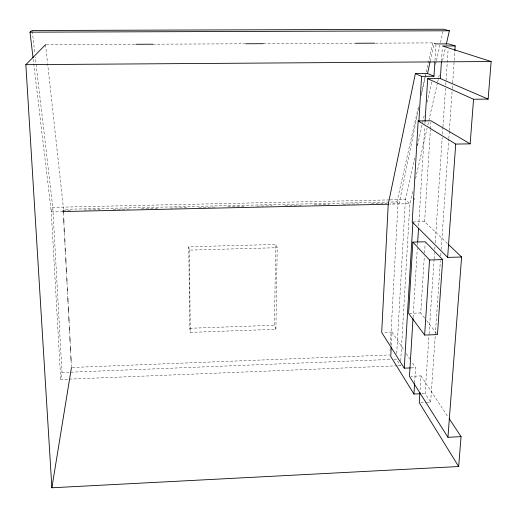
<?xml version="1.0" encoding="UTF-8"?>
<svg xmlns="http://www.w3.org/2000/svg" width="517" height="517" viewBox="0 0 517 517"><rect width="100%" height="100%" fill="white"/><g stroke="black" fill="none" stroke-linecap="round" stroke-linejoin="round"><path stroke-width="0.39" stroke-dasharray="2.58 1.94" d="M275.904 329.29L274.456 325.251L275.703 244.451L188.757 246.777L189.784 328.269L190.327 332.379L275.904 329.29L277.209 247.708L275.703 244.451M390.038 350.933L390.212 347.715M390.387 344.496L398.051 202.974L389.986 203.155M391.343 345.44L392.073 332.069L383.291 332.392M396.726 353.563L405.418 199.549L414.892 157.168M398.038 365.771L400.455 365.674L400.552 364.058M400.74 360.84L409.845 203.711L412.896 190.346M414.259 199.685L414.356 198.076M417.458 145.671L417.555 144.062M413.057 317.651L417.297 248.451M417.49 245.232L417.639 242.822M418.673 225.923L424.728 126.949M424.929 123.731L425.026 122.122M424.599 221.703L430.402 129.593M430.454 128.791L430.855 122.387M414.634 382.858L415.59 367.71L411.597 361.654M434.965 60.476L435.96 44.714M424.67 318.045L420.735 312.959L424.347 256.173M424.554 252.975L425.161 243.378M420.075 390.07L421 375.904L411.002 376.324M441.479 61.084L442.358 47.57M426.861 402.316L430.661 402.148L425.123 393.534L429.052 334.719M429.104 333.911L434.06 259.786M434.112 258.985L434.545 252.535M434.758 249.317L434.92 246.9M435.191 242.867L442.248 137.322M442.462 134.103L442.895 127.654M442.946 126.852L445.531 88.174M445.751 84.956L448.116 49.503M430.661 402.148L440.413 260.62M440.749 255.799L440.969 252.58M441.188 249.362L448.782 139.196M448.84 138.394L449.338 131.156M449.396 130.355L452.22 89.344M452.278 88.536L452.608 83.715M452.666 82.907L454.159 61.2M454.217 60.392L454.882 50.744M397.23 365.803L60.722 379.478L61.988 372.55L52.779 207.349L35.259 56.922M418.731 108.37L399.059 203.957L396.933 201.869L63.572 209.327L47.635 63.882M421.329 95.729L425.717 74.403M430.228 61.096L433.769 44.863M417.523 145.393L422.428 123.414M422.602 122.632L424.535 113.999M427.165 102.224L431.721 81.815M435.579 64.547L436.283 61.407M436.458 60.625L440.316 43.357M440.49 42.568L443.295 30.012M396.933 201.869L418.77 105.087M421.433 93.28L426.047 72.826M426.221 72.037L432.794 42.898L434.112 43.318M415.59 178.559L427.094 128.248M427.811 125.108L437.511 82.655M437.692 81.873L439.489 74.009M442.546 60.644L445.415 48.068M420.78 402.588L426.098 402.349M421.924 393.676L425.123 393.534M61.988 372.55L390.762 359.431M393.986 359.302L396.403 359.205L400.455 365.674M411.06 367.897L415.59 367.71M72.27 367.458L389.818 354.953M409.367 313.354L420.735 312.959M189.784 328.269L274.456 325.251M188.757 246.777L189.306 250.092L277.209 247.708M412.98 221.948L424.599 221.664L447.761 243.785M389.282 199.905L52.779 207.349L51.28 211.815L60.722 379.478M390.089 199.892L405.418 199.549L409.845 203.711L389.786 204.163M63.229 210.503L72.102 210.303M84.206 210.031L101.145 209.65M113.249 209.379L129.386 209.017M141.49 208.739L158.428 208.357M170.532 208.086L186.669 207.724M198.774 207.453L215.712 207.071M227.816 206.8L243.953 206.438M256.865 206.147L272.194 205.805M285.1 205.514L301.237 205.152M314.149 204.861L329.478 204.512M343.191 204.209L358.52 203.86M371.432 203.569L386.761 203.226M62.919 211.55L51.28 211.815L33.133 58.628M46.343 44.701L135.092 44.288M152.838 44.204L244.812 43.777M263.373 43.686L354.539 43.26M375.516 43.163L432.794 42.898M426.635 320.592L437.46 334.589M392.073 332.069L404.494 350.894M406.272 353.589L409.819 358.966M421 375.904L448.297 417.284M32.274 31.317L34.885 53.716M45.535 44.701L47.551 63.08M63.352 212.914L63.604 217.747M63.862 222.575L64.198 229.018M64.412 233.044L64.664 237.872M64.916 242.706L65.168 247.533M65.42 252.367L65.678 257.195M65.93 262.029L66.266 268.465M66.434 271.69L66.732 277.325M66.984 282.153L67.326 288.596M67.494 291.814L67.83 298.257M67.998 301.476L68.334 307.919M68.509 311.137L68.845 317.574M69.013 320.798L69.31 326.434M69.562 331.261L69.898 337.704M70.066 340.923L70.409 347.366M70.577 350.584L70.913 357.027M71.081 360.246L71.424 366.689M189.306 250.092L190.327 332.379"/><path stroke-width="0.78" d="M434.868 62.053L433.97 76.238L427.533 73.466L415.39 73.563L388.241 204.202L381.695 332.45L404.268 368.175L410.304 367.923M391.259 347.01L390.742 356.446L413.93 394.025L420.321 393.741M425.071 121.321L427.682 78.674L473.54 99.258L470.16 143.855L430.958 120.791L418.169 120.959L412.204 221.967L447.644 257.401L461.597 257.001L447.948 437.279L461.067 436.632L458.669 466.534L51.881 487.777L25.85 64.67L45.535 44.701M404.268 368.175L412.921 222.258M418.893 121.489L421.568 76.342L415.39 73.563M412.857 242.111L408.611 313.38L424.638 335.068L437.46 334.589L442.681 259.605L425.265 241.775L412.857 242.111L429.549 259.986L424.638 335.068M413.012 318.459L409.464 376.389L447.948 437.279M417.684 242.014L418.524 228.34M413.93 394.025L414.582 383.659M419.92 392.429L419.255 402.659L458.669 466.534M454.882 50.744L455.212 45.916L442.462 45.981L491.15 61.517L488.138 99.096L440.342 78.565L441.428 61.878M447.644 257.401L455.71 144.081L418.169 120.959M51.881 487.777L71.462 367.49M427.533 73.466L430.06 61.872M446.313 44.139L449.37 30.774L443.47 29.223L32.183 30.516L29.999 32.164L33.043 57.826M429.549 259.986L442.681 259.605M388.241 204.202L62.919 211.55L63.229 210.503L63.352 212.914M455.71 144.081L470.16 143.855M473.54 99.258L488.138 99.096M421.568 76.342L433.97 76.238M427.682 78.674L440.342 78.565M25.85 64.67L491.15 61.517M135.9 44.281L152.838 44.204M245.62 43.771L263.373 43.686M355.347 43.26L374.709 43.169M29.999 32.164L449.37 30.774M455.212 45.916L448.498 43.861L436.012 43.926L434.112 43.318M448.336 244.334L461.597 257.001M449.176 418.615L461.067 436.632M63.649 218.549L63.862 222.575M64.198 229.018L64.367 232.236M64.703 238.68L64.877 241.898M65.213 248.341L65.381 251.559M65.717 258.002L65.93 262.029M66.266 268.465L66.434 271.69M66.777 278.127L66.945 281.351M67.326 288.596L67.449 291.006M67.83 298.257L67.998 301.476M68.334 307.919L68.509 311.137M68.845 317.574L69.013 320.798M69.349 327.235L69.517 330.46M69.898 337.704L70.066 340.923M70.409 347.366L70.577 350.584M70.913 357.027L71.081 360.246"/></g></svg>
